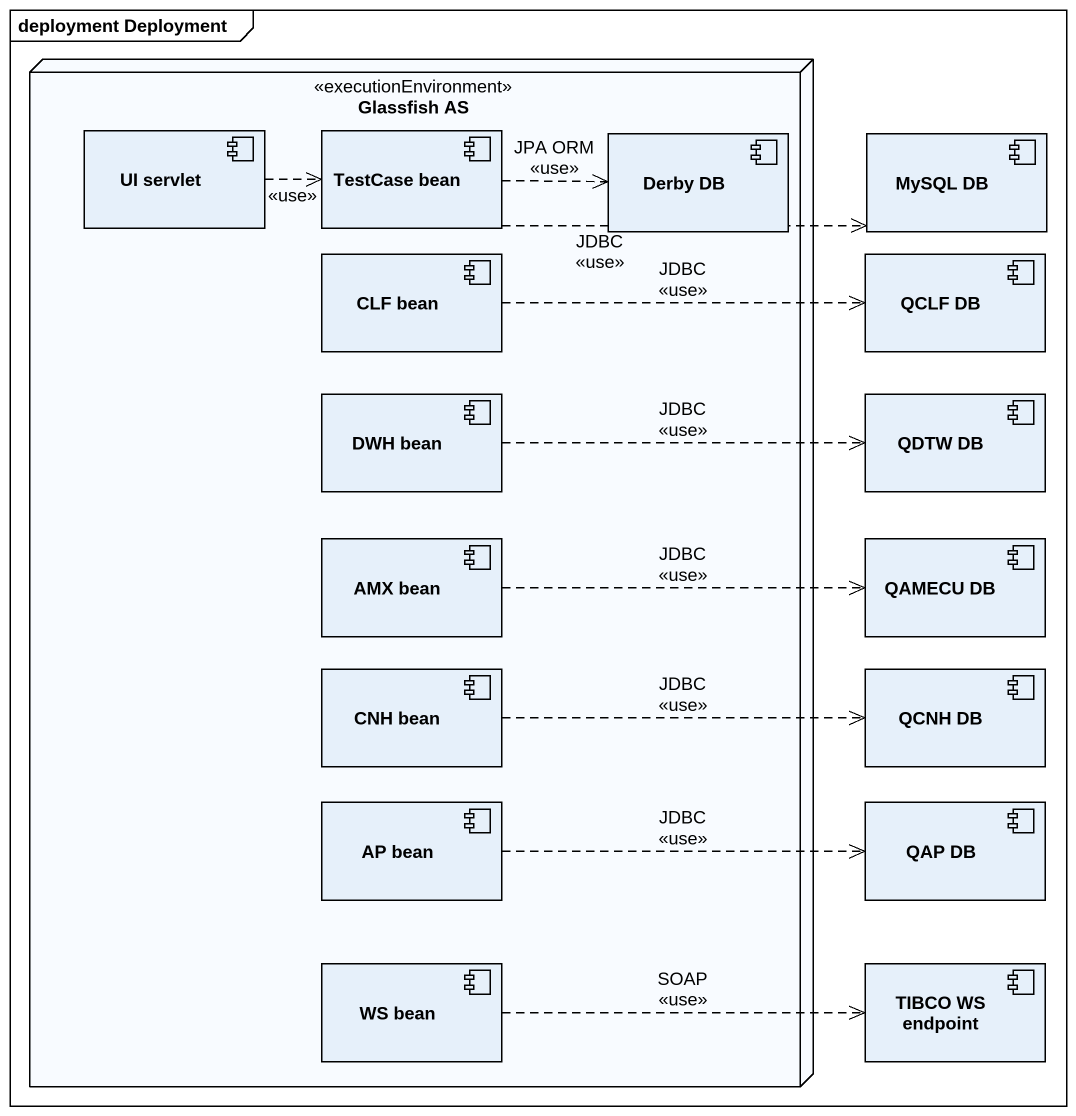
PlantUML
@startuml
mainframe deployment Deployment
node "Glassfish AS" as Glassfish_AS <<executionEnvironment>> {
  component "UI servlet" as UI_servlet
  component "TestCase bean" as TestCase_bean
  component "Derby DB" as Derby_DB
  component "CLF bean" as CLF_bean
  component "DWH bean" as DWH_bean
  component "AMX bean" as AMX_bean
  component "CNH bean" as CNH_bean
  component "AP bean" as AP_bean
  component "WS bean" as WS_bean
}
component "MySQL DB" as MySQL_DB
component "QCLF DB" as QCLF_DB
component "QDTW DB" as QDTW_DB
component "QAMECU DB" as QAMECU_DB
component "QCNH DB" as QCNH_DB
component "QAP DB" as QAP_DB
component "TIBCO WS endpoint" as TIBCO_WS_endpoint
UI_servlet .right.> TestCase_bean : <<use>>
TestCase_bean .right.> Derby_DB : JPA ORM\n<<use>>
TestCase_bean .right.> MySQL_DB : JDBC\n<<use>>
CLF_bean .right.> QCLF_DB : JDBC\n<<use>>
DWH_bean .right.> QDTW_DB : JDBC\n<<use>>
AMX_bean .right.> QAMECU_DB : JDBC\n<<use>>
CNH_bean .right.> QCNH_DB : JDBC\n<<use>>
AP_bean .right.> QAP_DB : JDBC\n<<use>>
WS_bean .right.> TIBCO_WS_endpoint : SOAP\n<<use>>
@enduml
